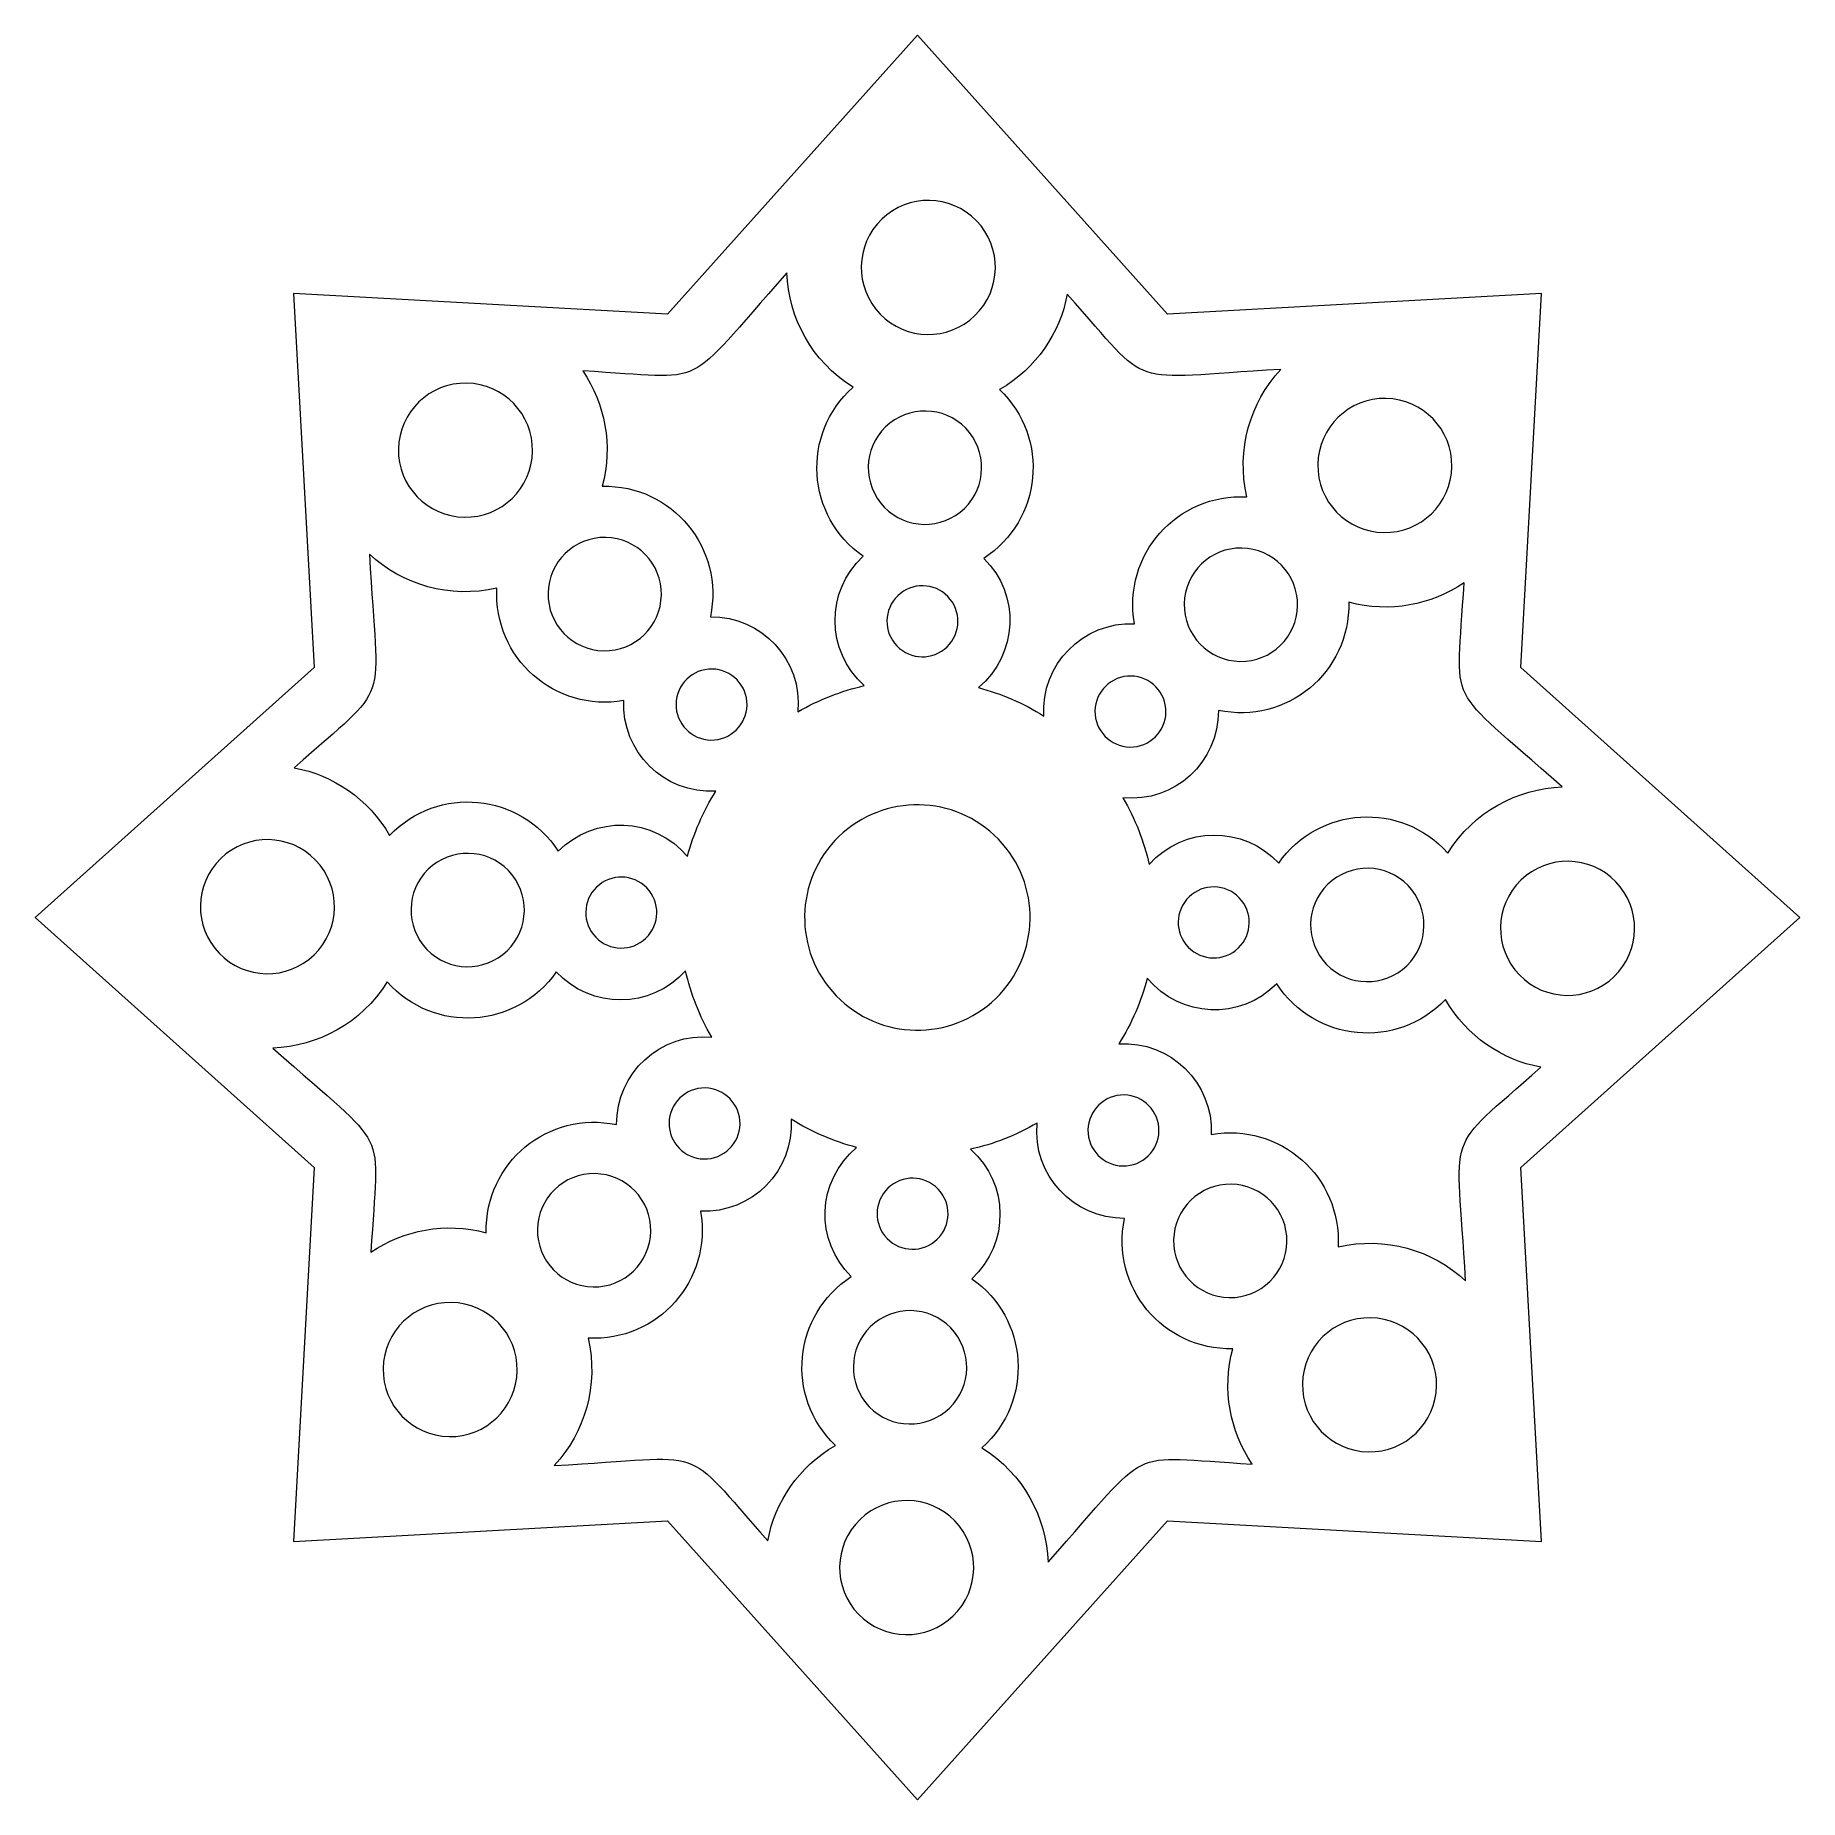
# Model space of a CAD drawing. Header units: inches. Extents: x 0.05 to 4.05, y 0.05 to 4.05.
import ezdxf

# ---------------------------------------------------------------- set-up
doc = ezdxf.new("R2010")
doc.units = ezdxf.units.IN
doc.header["$MEASUREMENT"] = 0
doc.layers.add('_U+0421_U+043B_U+043E_U+0439 1', color=7, linetype='Continuous')

msp = doc.modelspace()

# ---------------------------------------------------------------- linework, layer by layer
at = {"layer": '_U+0421_U+043B_U+043E_U+0439 1', "color": 12, "lineweight": 9, "true_color": 0xe30613}
msp.add_lwpolyline([(4.0465, 2.05), (3.4155, 2.6156), (3.4618, 3.4618), (2.6156, 3.4155), (2.05, 4.0465), (1.4844, 3.4155), (0.6382, 3.4618), (0.6845, 2.6156), (0.0535, 2.05), (0.6845, 1.4844), (0.6382, 0.6382), (1.4844, 0.6845), (2.05, 0.0535), (2.6156, 0.6845), (3.4618, 0.6382), (3.4155, 1.4844), (4.0465, 2.05)], dxfattribs=at)
for points, knots in [([(1.969, 3.6302), (2.0292, 3.6885), (2.1253, 3.6869), (2.1835, 3.6267), (2.2418, 3.5664), (2.2402, 3.4704), (2.18, 3.4121), (2.1197, 3.3539), (2.0237, 3.3555), (1.9654, 3.4157), (1.9072, 3.4759), (1.9088, 3.572), (1.969, 3.6302)], [0, 0, 0, 0, 1, 1, 1, 2, 2, 2, 3, 3, 3, 4, 4, 4, 4]), ([(1.7546, 3.5089), (1.7585, 3.4071), (1.8098, 3.3094), (1.9041, 3.2501), (1.7855, 3.144), (1.7983, 2.9574), (1.9271, 2.8674), (1.842, 2.789), (1.8413, 2.6536), (1.9296, 2.5747), (1.8775, 2.5628), (1.8269, 2.5432), (1.7795, 2.5156), (1.7899, 2.6329), (1.6977, 2.7316), (1.5813, 2.7308), (1.6139, 2.8845), (1.4958, 3.0295), (1.3367, 3.026), (1.361, 3.1187), (1.3431, 3.2122), (1.2926, 3.2869), (1.5883, 3.2707), (1.5112, 3.2373), (1.7546, 3.5089)], [0, 0, 0, 0, 1, 1, 1, 2, 2, 2, 3, 3, 3, 4, 4, 4, 5, 5, 5, 6, 6, 6, 7, 7, 7, 8, 8, 8, 8]), ([(2.3889, 3.4603), (2.5877, 3.2385), (2.5117, 3.2707), (2.8722, 3.2904), (2.8024, 3.2149), (2.771, 3.1089), (2.7954, 3.0017), (2.6374, 3.0106), (2.5135, 2.8704), (2.5411, 2.7149), (2.4242, 2.7194), (2.3291, 2.6233), (2.3359, 2.5059), (2.2893, 2.5352), (2.2394, 2.5566), (2.1877, 2.5703), (2.2776, 2.6453), (2.2835, 2.7804), (2.2, 2.8628), (2.3321, 2.9487), (2.3505, 3.1348), (2.2358, 3.2446), (2.3192, 3.2933), (2.372, 3.3723), (2.3889, 3.4603)], [0, 0, 0, 0, 1, 1, 1, 2, 2, 2, 3, 3, 3, 4, 4, 4, 5, 5, 5, 6, 6, 6, 7, 7, 7, 8, 8, 8, 8]), ([(1.0296, 3.2593), (1.1134, 3.2579), (1.1802, 3.1889), (1.1787, 3.1051), (1.1774, 3.0213), (1.1083, 2.9545), (1.0245, 2.9559), (0.9407, 2.9573), (0.8739, 3.0263), (0.8753, 3.1101), (0.8767, 3.1939), (0.9458, 3.2607), (1.0296, 3.2593)], [0, 0, 0, 0, 1, 1, 1, 2, 2, 2, 3, 3, 3, 4, 4, 4, 4]), ([(1.9748, 2.9788), (1.9255, 3.0297), (1.9268, 3.1109), (1.9778, 3.1602), (2.0287, 3.2094), (2.1099, 3.2081), (2.1591, 3.1572), (2.2084, 3.1063), (2.207, 3.0251), (2.1561, 2.9758), (2.1052, 2.9266), (2.024, 2.9279), (1.9748, 2.9788)], [0, 0, 0, 0, 1, 1, 1, 2, 2, 2, 3, 3, 3, 4, 4, 4, 4]), ([(3.1101, 3.2247), (3.1939, 3.2233), (3.2607, 3.1542), (3.2593, 3.0704), (3.2579, 2.9866), (3.1889, 2.9198), (3.1051, 2.9213), (3.0213, 2.9226), (2.9545, 2.9917), (2.9559, 3.0755), (2.9573, 3.1593), (3.0263, 3.2261), (3.1101, 3.2247)], [0, 0, 0, 0, 1, 1, 1, 2, 2, 2, 3, 3, 3, 4, 4, 4, 4]), ([(1.3443, 2.9101), (1.4151, 2.9089), (1.4716, 2.8505), (1.4704, 2.7797), (1.4692, 2.7088), (1.4108, 2.6524), (1.34, 2.6536), (1.2692, 2.6547), (1.2127, 2.7131), (1.2139, 2.784), (1.2151, 2.8548), (1.2735, 2.9112), (1.3443, 2.9101)], [0, 0, 0, 0, 1, 1, 1, 2, 2, 2, 3, 3, 3, 4, 4, 4, 4]), ([(2.9101, 2.7557), (2.9089, 2.6849), (2.8505, 2.6284), (2.7797, 2.6296), (2.7088, 2.6308), (2.6524, 2.6892), (2.6536, 2.76), (2.6547, 2.8308), (2.7131, 2.8873), (2.7839, 2.8861), (2.8548, 2.8849), (2.9112, 2.8265), (2.9101, 2.7557)], [0, 0, 0, 0, 1, 1, 1, 2, 2, 2, 3, 3, 3, 4, 4, 4, 4]), ([(0.8096, 2.8722), (0.8851, 2.8024), (0.9911, 2.771), (1.0983, 2.7954), (1.0894, 2.6369), (1.2301, 2.5136), (1.3851, 2.5411), (1.3806, 2.4251), (1.4758, 2.3294), (1.5935, 2.3359), (1.5644, 2.2894), (1.543, 2.2396), (1.5294, 2.188), (1.4533, 2.2787), (1.3183, 2.2823), (1.2371, 2.2), (1.1513, 2.332), (0.9652, 2.3505), (0.8554, 2.2358), (0.8067, 2.3192), (0.7277, 2.372), (0.6397, 2.3889), (0.863, 2.5891), (0.8293, 2.5108), (0.8096, 2.8722)], [0, 0, 0, 0, 1, 1, 1, 2, 2, 2, 3, 3, 3, 4, 4, 4, 5, 5, 5, 6, 6, 6, 7, 7, 7, 8, 8, 8, 8]), ([(2.117, 2.6626), (2.0851, 2.6318), (2.0343, 2.6326), (2.0034, 2.6645), (1.9726, 2.6964), (1.9734, 2.7473), (2.0053, 2.7781), (2.0372, 2.809), (2.0881, 2.8081), (2.1189, 2.7762), (2.1497, 2.7443), (2.1489, 2.6935), (2.117, 2.6626)], [0, 0, 0, 0, 1, 1, 1, 2, 2, 2, 3, 3, 3, 4, 4, 4, 4]), ([(3.026, 2.7633), (3.1187, 2.739), (3.2122, 2.7569), (3.2869, 2.8074), (3.2707, 2.5107), (3.2373, 2.5888), (3.5089, 2.3454), (3.4069, 2.3415), (3.3093, 2.29), (3.2501, 2.1959), (3.1443, 2.3142), (2.9576, 2.302), (2.8674, 2.1729), (2.788, 2.2588), (2.6526, 2.2579), (2.5744, 2.17), (2.5625, 2.2223), (2.5427, 2.273), (2.515, 2.3206), (2.6323, 2.3098), (2.7316, 2.4017), (2.7309, 2.5187), (2.8851, 2.486), (3.0296, 2.6049), (3.026, 2.7633)], [0, 0, 0, 0, 1, 1, 1, 2, 2, 2, 3, 3, 3, 4, 4, 4, 5, 5, 5, 6, 6, 6, 7, 7, 7, 8, 8, 8, 8]), ([(1.5825, 2.4516), (1.5382, 2.4523), (1.5028, 2.4889), (1.5035, 2.5332), (1.5043, 2.5776), (1.5408, 2.613), (1.5852, 2.6122), (1.6296, 2.6115), (1.6649, 2.5749), (1.6642, 2.5306), (1.6634, 2.4862), (1.6269, 2.4509), (1.5825, 2.4516)], [0, 0, 0, 0, 1, 1, 1, 2, 2, 2, 3, 3, 3, 4, 4, 4, 4]), ([(2.4516, 2.5175), (2.4523, 2.5618), (2.4889, 2.5972), (2.5332, 2.5965), (2.5776, 2.5957), (2.613, 2.5592), (2.6122, 2.5148), (2.6115, 2.4704), (2.5749, 2.4351), (2.5306, 2.4358), (2.4862, 2.4366), (2.4509, 2.4731), (2.4516, 2.5175)], [0, 0, 0, 0, 1, 1, 1, 2, 2, 2, 3, 3, 3, 4, 4, 4, 4]), ([(1.8663, 1.8727), (1.7683, 1.9739), (1.771, 2.1354), (1.8723, 2.2333), (1.9736, 2.3313), (2.135, 2.3286), (2.233, 2.2273), (2.3309, 2.1261), (2.3283, 1.9646), (2.227, 1.8667), (2.1257, 1.7687), (1.9642, 1.7714), (1.8663, 1.8727)], [0, 0, 0, 0, 1, 1, 1, 2, 2, 2, 3, 3, 3, 4, 4, 4, 4]), ([(0.4698, 1.969), (0.4115, 2.0292), (0.4131, 2.1253), (0.4733, 2.1835), (0.5336, 2.2418), (0.6296, 2.2402), (0.6879, 2.18), (0.7461, 2.1197), (0.7445, 2.0237), (0.6843, 1.9654), (0.6241, 1.9072), (0.528, 1.9088), (0.4698, 1.969)], [0, 0, 0, 0, 1, 1, 1, 2, 2, 2, 3, 3, 3, 4, 4, 4, 4]), ([(1.1212, 1.9748), (1.0703, 1.9255), (0.9891, 1.9268), (0.9398, 1.9778), (0.8906, 2.0287), (0.8919, 2.1099), (0.9428, 2.1591), (0.9937, 2.2084), (1.0749, 2.207), (1.1242, 2.1561), (1.1734, 2.1052), (1.1721, 2.024), (1.1212, 1.9748)], [0, 0, 0, 0, 1, 1, 1, 2, 2, 2, 3, 3, 3, 4, 4, 4, 4]), ([(3.1572, 1.9409), (3.1062, 1.8916), (3.025, 1.893), (2.9758, 1.9439), (2.9265, 1.9948), (2.9279, 2.076), (2.9788, 2.1253), (3.0297, 2.1745), (3.1109, 2.1732), (3.1602, 2.1222), (3.2094, 2.0713), (3.2081, 1.9901), (3.1572, 1.9409)], [0, 0, 0, 0, 1, 1, 1, 2, 2, 2, 3, 3, 3, 4, 4, 4, 4]), ([(3.6302, 2.131), (3.6885, 2.0708), (3.6869, 1.9747), (3.6267, 1.9165), (3.5664, 1.8582), (3.4704, 1.8598), (3.4121, 1.92), (3.3539, 1.9803), (3.3555, 2.0763), (3.4157, 2.1346), (3.4759, 2.1928), (3.572, 2.1912), (3.6302, 2.131)], [0, 0, 0, 0, 1, 1, 1, 2, 2, 2, 3, 3, 3, 4, 4, 4, 4]), ([(1.4355, 2.0034), (1.4036, 1.9726), (1.3527, 1.9734), (1.3219, 2.0053), (1.291, 2.0372), (1.2919, 2.0881), (1.3238, 2.1189), (1.3557, 2.1497), (1.4065, 2.1489), (1.4374, 2.117), (1.4682, 2.0851), (1.4674, 2.0343), (1.4355, 2.0034)], [0, 0, 0, 0, 1, 1, 1, 2, 2, 2, 3, 3, 3, 4, 4, 4, 4]), ([(2.7762, 1.9811), (2.7443, 1.9502), (2.6935, 1.9511), (2.6626, 1.983), (2.6318, 2.0149), (2.6326, 2.0657), (2.6645, 2.0966), (2.6964, 2.1274), (2.7473, 2.1266), (2.7781, 2.0947), (2.809, 2.0628), (2.8081, 2.0119), (2.7762, 1.9811)], [0, 0, 0, 0, 1, 1, 1, 2, 2, 2, 3, 3, 3, 4, 4, 4, 4]), ([(1.074, 1.3367), (0.9812, 1.361), (0.8878, 1.3431), (0.8131, 1.2926), (0.8293, 1.5893), (0.8627, 1.5112), (0.5911, 1.7546), (0.6931, 1.7585), (0.7907, 1.81), (0.8499, 1.9041), (0.9557, 1.7858), (1.1424, 1.798), (1.2326, 1.9271), (1.3114, 1.8419), (1.4463, 1.8415), (1.5251, 1.9294), (1.537, 1.8773), (1.5567, 1.8268), (1.5842, 1.7795), (1.4679, 1.7897), (1.3686, 1.6987), (1.3691, 1.5813), (1.2151, 1.614), (1.0705, 1.4954), (1.074, 1.3367)], [0, 0, 0, 0, 1, 1, 1, 2, 2, 2, 3, 3, 3, 4, 4, 4, 5, 5, 5, 6, 6, 6, 7, 7, 7, 8, 8, 8, 8]), ([(3.2904, 1.2278), (3.2148, 1.2977), (3.1087, 1.3289), (3.0017, 1.3046), (3.0106, 1.4634), (2.8696, 1.5864), (2.7149, 1.5589), (2.7194, 1.6762), (2.623, 1.7709), (2.5058, 1.7641), (2.535, 1.8107), (2.5565, 1.8608), (2.5701, 1.9126), (2.6451, 1.8224), (2.7803, 1.8164), (2.8629, 1.9), (2.9487, 1.768), (3.1349, 1.7495), (3.2446, 1.8643), (3.2933, 1.7808), (3.3723, 1.728), (3.4603, 1.7111), (3.2364, 1.5104), (3.2708, 1.5863), (3.2904, 1.2278)], [0, 0, 0, 0, 1, 1, 1, 2, 2, 2, 3, 3, 3, 4, 4, 4, 5, 5, 5, 6, 6, 6, 7, 7, 7, 8, 8, 8, 8]), ([(1.6484, 1.5825), (1.6477, 1.5382), (1.6111, 1.5028), (1.5667, 1.5035), (1.5224, 1.5043), (1.487, 1.5408), (1.4878, 1.5852), (1.4885, 1.6296), (1.5251, 1.6649), (1.5694, 1.6642), (1.6138, 1.6634), (1.6491, 1.6269), (1.6484, 1.5825)], [0, 0, 0, 0, 1, 1, 1, 2, 2, 2, 3, 3, 3, 4, 4, 4, 4]), ([(2.5175, 1.6484), (2.5618, 1.6477), (2.5972, 1.6111), (2.5965, 1.5667), (2.5957, 1.5224), (2.5592, 1.487), (2.5148, 1.4878), (2.4704, 1.4885), (2.4351, 1.5251), (2.4358, 1.5694), (2.4366, 1.6138), (2.4731, 1.6491), (2.5175, 1.6484)], [0, 0, 0, 0, 1, 1, 1, 2, 2, 2, 3, 3, 3, 4, 4, 4, 4]), ([(1.7111, 0.6397), (1.5109, 0.863), (1.5892, 0.8293), (1.2278, 0.8096), (1.2976, 0.8851), (1.329, 0.9911), (1.3046, 1.0983), (1.4631, 1.0894), (1.5864, 1.23), (1.5589, 1.3851), (1.6757, 1.3806), (1.7706, 1.4764), (1.7641, 1.5937), (1.8106, 1.5645), (1.8605, 1.5432), (1.9122, 1.5296), (1.8214, 1.4537), (1.8175, 1.3185), (1.9, 1.2372), (1.768, 1.1513), (1.7495, 0.9653), (1.8642, 0.8554), (1.7806, 0.8066), (1.728, 0.7276), (1.7111, 0.6397)], [0, 0, 0, 0, 1, 1, 1, 2, 2, 2, 3, 3, 3, 4, 4, 4, 5, 5, 5, 6, 6, 6, 7, 7, 7, 8, 8, 8, 8]), ([(2.3454, 0.5911), (2.3415, 0.6931), (2.29, 0.7907), (2.1959, 0.8499), (2.3146, 0.9562), (2.3016, 1.1427), (2.1729, 1.2326), (2.2589, 1.3123), (2.2579, 1.4472), (2.1703, 1.5254), (2.2224, 1.5374), (2.2731, 1.5571), (2.3206, 1.5848), (2.3099, 1.4673), (2.4022, 1.3684), (2.5187, 1.3691), (2.4859, 1.2146), (2.6051, 1.0704), (2.7633, 1.074), (2.739, 0.9813), (2.7569, 0.8878), (2.8074, 0.8131), (2.5117, 0.8293), (2.5888, 0.8627), (2.3454, 0.5911)], [0, 0, 0, 0, 1, 1, 1, 2, 2, 2, 3, 3, 3, 4, 4, 4, 5, 5, 5, 6, 6, 6, 7, 7, 7, 8, 8, 8, 8]), ([(1.1899, 1.3443), (1.1911, 1.4151), (1.2495, 1.4716), (1.3203, 1.4704), (1.3912, 1.4692), (1.4476, 1.4108), (1.4464, 1.34), (1.4453, 1.2692), (1.3869, 1.2127), (1.316, 1.2139), (1.2452, 1.2151), (1.1888, 1.2735), (1.1899, 1.3443)], [0, 0, 0, 0, 1, 1, 1, 2, 2, 2, 3, 3, 3, 4, 4, 4, 4]), ([(1.983, 1.4374), (2.0149, 1.4682), (2.0657, 1.4674), (2.0966, 1.4355), (2.1274, 1.4036), (2.1266, 1.3527), (2.0947, 1.3219), (2.0628, 1.291), (2.0119, 1.2919), (1.9811, 1.3238), (1.9502, 1.3557), (1.9511, 1.4065), (1.983, 1.4374)], [0, 0, 0, 0, 1, 1, 1, 2, 2, 2, 3, 3, 3, 4, 4, 4, 4]), ([(2.7557, 1.1899), (2.6849, 1.1911), (2.6284, 1.2495), (2.6296, 1.3203), (2.6308, 1.3912), (2.6892, 1.4476), (2.76, 1.4464), (2.8308, 1.4453), (2.8873, 1.3869), (2.8861, 1.3161), (2.8849, 1.2452), (2.8265, 1.1888), (2.7557, 1.1899)], [0, 0, 0, 0, 1, 1, 1, 2, 2, 2, 3, 3, 3, 4, 4, 4, 4]), ([(0.9899, 0.8753), (0.9061, 0.8767), (0.8393, 0.9458), (0.8407, 1.0296), (0.8421, 1.1134), (0.9111, 1.1802), (0.9949, 1.1787), (1.0787, 1.1773), (1.1455, 1.1083), (1.1441, 1.0245), (1.1427, 0.9407), (1.0737, 0.8739), (0.9899, 0.8753)], [0, 0, 0, 0, 1, 1, 1, 2, 2, 2, 3, 3, 3, 4, 4, 4, 4]), ([(2.1253, 1.1212), (2.1745, 1.0703), (2.1732, 0.9891), (2.1222, 0.9398), (2.0713, 0.8906), (1.9901, 0.8919), (1.9409, 0.9428), (1.8916, 0.9937), (1.893, 1.0749), (1.9439, 1.1242), (1.9948, 1.1734), (2.076, 1.1721), (2.1253, 1.1212)], [0, 0, 0, 0, 1, 1, 1, 2, 2, 2, 3, 3, 3, 4, 4, 4, 4]), ([(3.0704, 0.8407), (2.9866, 0.8421), (2.9199, 0.9111), (2.9213, 0.9949), (2.9227, 1.0787), (2.9917, 1.1455), (3.0755, 1.1441), (3.1593, 1.1427), (3.2261, 1.0737), (3.2247, 0.9899), (3.2233, 0.9061), (3.1542, 0.8393), (3.0704, 0.8407)], [0, 0, 0, 0, 1, 1, 1, 2, 2, 2, 3, 3, 3, 4, 4, 4, 4]), ([(2.131, 0.4698), (2.0708, 0.4115), (1.9747, 0.4131), (1.9165, 0.4733), (1.8582, 0.5336), (1.8598, 0.6296), (1.92, 0.6879), (1.9803, 0.7461), (2.0763, 0.7445), (2.1346, 0.6843), (2.1928, 0.6241), (2.1912, 0.528), (2.131, 0.4698)], [0, 0, 0, 0, 1, 1, 1, 2, 2, 2, 3, 3, 3, 4, 4, 4, 4])]:
    msp.add_open_spline(points, degree=3, knots=knots, dxfattribs=at)

doc.saveas('drawing.dxf')
